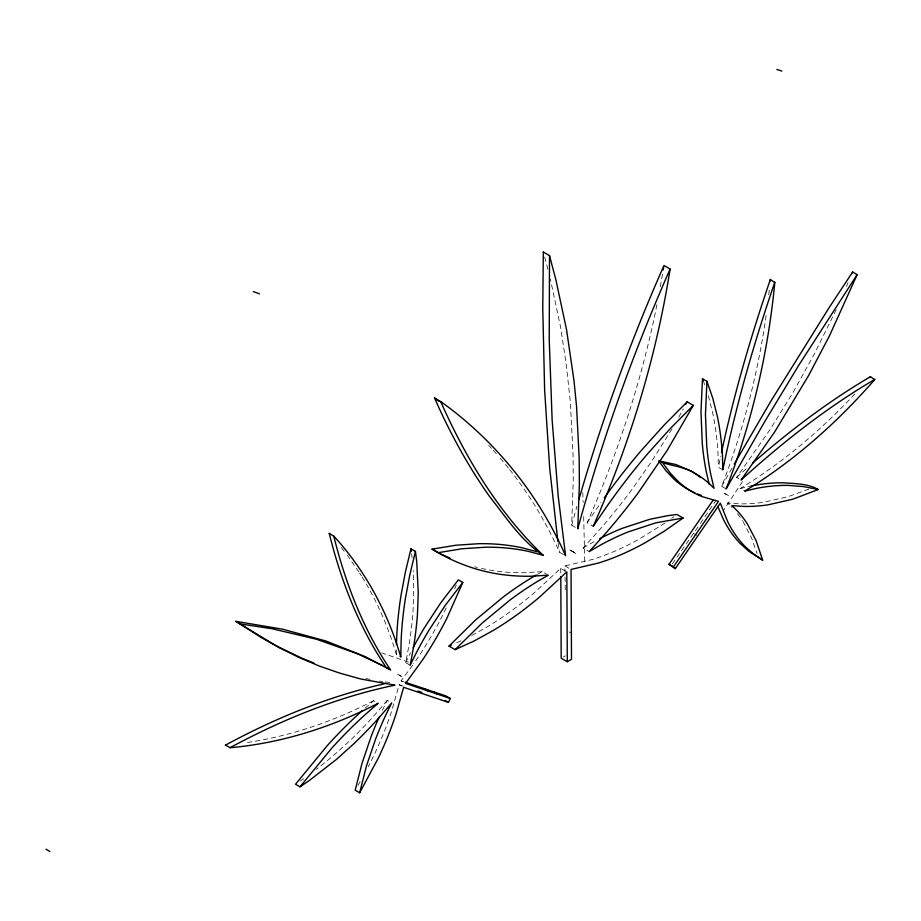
<?xml version="1.0" encoding="UTF-8"?>
<svg xmlns="http://www.w3.org/2000/svg" width="921" height="921" viewBox="0 0 921 921"><rect width="100%" height="100%" fill="white"/><g stroke="black" fill="none" stroke-linecap="round" stroke-linejoin="round"><path stroke-width="0.69" stroke-dasharray="4.61 3.45" d="M575.337 527.365L571.665 525.246L573.253 480.704L573.046 454.421L570.398 402.523L566.277 364.509L560.509 326.759L550.378 279.098M575.878 553.659L569.869 549.825L574.762 552.658M768.724 294.685L769.323 289.182M766.134 315.512C757.822 373.88 742.948 431.327 721.696 486.323L726.151 488.901M660.299 286.707L662.475 274.159M656.857 304.793L654.601 316.237C639.393 387.2 616.529 456.482 587.103 522.806L593.216 526.34M722.847 469.86L718.392 467.281L720.683 456.367M410.179 665.25L405.712 662.671L409.062 644.781A331.928 199.972 -59.7 0 0 412.999 611.602L413.782 590.119L413.195 570.502M403.202 686.099L399.196 684.74L391.54 711.519A234.602 138.507 -59.9 0 1 373.788 755.634L368.204 766.825M571.665 525.246L576.926 506.297M454.698 588.91L456.252 585.042M846.445 286.512L848.057 282.77M836.187 309.629L814.74 353.25L793.234 392.15L770.152 429.439L736.639 477.412L739.989 479.346M405.712 662.671L406.322 661.359A234.763 141.431 -59.7 0 1 410.559 652.759M382.342 710.298L387.223 700.397L391.69 702.976M446.201 607.929L442.541 615.401A234.602 138.507 -59.9 0 1 418.146 657.26L413.621 663.845M678.754 417.282L683.278 408.959M721.696 486.323L732.264 467.615M358.062 785.314L360.203 781.63M671.973 428.933L651.527 461.559L631.967 489.465A454.698 270.613 -61.6 0 1 600.504 528.723L583.085 548.064L589.21 551.598M742.545 481.545L723.825 509.923M587.103 522.806L600.964 502.555M700.374 523.496L715.87 500.564M672.365 563.836L698.82 525.787M412.654 665.25L401.096 680.849L404.446 682.783M724.401 493.368L728.937 495.866L724.309 493.403M387.223 700.397L374.582 715.099A331.928 199.972 -59.7 0 1 349.543 741.014L332.101 756.705L316.375 769.38M854.849 393.946C821.014 430.291 782.654 462.607 740.242 488.533L744.709 491.112M565.598 571.17L560.705 568.349L533.535 593.458A321.383 188.529 -60.8 0 1 487.048 626.971L470.481 636.158M736.639 477.412L747.23 467.891M365.073 708.18L373.661 700.708L378.128 703.287M671.674 518.327L673.792 516.796M300.223 781.054L303.746 778.671M665.066 522.99L639.013 539.234A321.383 188.529 -60.8 0 1 592.341 559.508L564.907 565.92L564.987 571.457M583.085 548.064L584.501 547.189A321.59 191.395 -61.6 0 1 596.186 540.546M537.369 574.405L542.204 571.665L547.109 574.485M563.284 656.995L565.39 655.787M373.661 700.708C333.149 721.569 289.413 736.673 244.192 742.936M460.961 640.832L454.986 643.526M808.891 489.063L788.215 496.649L763.417 502.29A331.928 190.325 -62.2 0 1 739.494 503.856L727.406 503.039L728.039 503.591A234.763 134.604 -62.2 0 1 732.103 507.575M740.242 488.533L751.168 485.989M542.204 571.665L524.302 572.712A454.698 270.613 -61.6 0 1 491.733 570.433L481.269 568.43M385.231 681.943L390.4 682.599M379.763 681.068L382.549 681.54M365.844 678.478L370 679.376M474.845 566.783L477.412 567.44M401.096 680.849L403.766 681.759M408.533 662.118L381.789 652.897M727.406 503.039L729.628 504.328M693.525 533.42L696.875 535.354M569.857 549.964L575.97 553.498M509.704 469.572C529.587 494.945 546.464 522.702 559.484 552.209L565.598 555.731M564.907 565.92L569.8 568.741M569.063 631.864L571.504 633.28M362.183 577.053C377.034 601.137 388.443 627.305 396.329 654.474L400.796 657.053M401.406 676.451L396.87 673.723L401.395 676.336M399.196 684.74L401.429 686.03M488.706 445.338L491.423 448.297M493.207 450.265L497.685 455.193M500.299 458.244L508.853 468.547M341.288 547.592L344.558 551.679M347.159 555.052L358.856 571.849M359.639 573.035L361.504 575.901M743.005 521.516L751.709 538.209L757.039 553.544M703.805 382.353L704.68 384.736M708.341 395.731L712.854 413.667A331.802 189.542 -63.2 0 1 717.954 452.476L718.392 467.281M544.668 257.063L547.937 269.542M558.08 542.745L559.484 552.209M411.618 553.889L412.101 557.689M582.774 492.516L583.154 502.382M583.684 516.52L584.754 561.66M565.068 576.995L565.252 590.833M560.705 568.349L560.774 573.887M396.318 649.915L396.329 654.474M737.456 513.734A234.763 134.604 -62.2 0 1 742.349 520.503"/><path stroke-width="1.38" d="M578.906 499.435C601.839 420.402 629.837 342.831 663.085 267.539L663.96 265.49L670.12 269.047L669.751 269.899C632.704 353.745 601.989 440.376 577.778 528.781L579.378 484.239L579.171 457.956L576.534 406.057L573.944 380.373L566.565 329.764L555.939 280.03L549.515 255.589L543.332 252.02L542.768 308.523L544.633 390.216L549.664 467.914L557.873 541.398M549.515 255.589L549.238 339.768L552.14 420.137L558.23 496.454L565.598 555.731C538.658 494.669 495.475 440.768 441.159 401.878L434.505 397.964L435.08 399.184C450.093 433.169 467.983 465.968 489.442 496.338C505.836 516.957 520.895 540.569 543.114 555.271C498.399 512.352 465.865 458.359 440.906 402.028L440.664 401.51M396.479 644.596L396.629 639.255A331.802 203.852 -59.6 0 1 401.072 595.081L405.355 572.206L410.962 548.835L415.44 551.414L416.729 561.545L418.249 592.698L417.466 614.18A331.928 199.972 -59.7 0 1 413.529 647.359L410.179 665.25L415.026 655.338A234.464 141.258 -59.7 0 1 429.151 629.918L445.096 605.592L462.791 582.452L458.324 579.873L440.629 603.013L424.685 627.339A234.763 141.431 -59.7 0 0 413.103 647.831M721.488 452.533C733.968 394.292 750.684 337.017 769.944 280.675L770.347 279.431L774.676 282.551C753.677 343.867 735.718 406.311 722.847 469.86L722.432 455.055A331.802 189.542 -63.2 0 0 717.321 416.246L712.808 398.309L706.948 381.363L702.481 378.784L700.985 411.871L702.239 442.84A331.928 190.325 -62.2 0 0 706.246 471.552L709.239 484.434M706.948 381.363L705.451 414.45L706.706 445.419A331.928 190.325 -62.2 0 0 710.713 474.131L714.028 488.28L709.366 483.709A234.464 134.443 -62.2 0 0 695.769 473.843C684.66 466.13 670.43 466.394 658.745 460.949L665.929 470.712L673.942 479.093A234.602 134.984 -61.1 0 0 694.941 492.919M770.209 280.928L770.347 279.431M774.849 282.033L774.791 282.655C768.091 353.192 751.697 422.808 726.151 488.901L764.43 422.106L798.588 365.556L857.152 274.619L852.639 272.017L828.992 307.844L771.245 400.52L734.29 463.988M670.12 269.047L670.004 269.761C655.936 358.2 629.515 444.521 593.216 526.34L607.089 506.09A454.514 274.308 -62.4 0 1 648.292 453.028L670.35 428.518L693.283 405.378L687.158 401.832L664.225 424.984L642.167 449.494A454.514 274.308 -62.4 0 0 604.245 497.927M663.201 269.98L663.684 267.194M379.452 716.55A234.464 141.258 -59.7 0 0 371.059 736.696L362.011 763.371L355.195 790.206L359.662 792.785L366.466 765.938L375.526 739.275A234.464 141.258 -59.7 0 1 386.808 712.877L391.69 702.976L379.049 717.678A331.928 199.972 -59.7 0 1 354.009 743.592L336.568 759.295L309.387 780.455L300.016 786.822L295.537 784.243L327.254 745.642A331.802 203.852 -59.6 0 1 361.101 711.703L362.218 710.724M415.44 551.414L409.833 574.796L405.539 597.66A331.802 203.852 -59.6 0 0 401.096 641.833L400.796 657.053C387.925 612.488 365.338 570.594 333.989 536.321L329.234 533.432C340.954 580.691 358.81 626.959 386.187 667.449L389.537 669.383M462.791 582.452L447.007 617.979A234.602 138.507 -59.9 0 1 422.612 659.839L405.562 683.428L450.357 698.498L448.458 702.389L403.663 687.308L396.007 714.097A234.602 138.507 -59.9 0 1 378.255 758.202L359.662 792.785M852.328 272.777L852.639 272.017M857.152 274.619L829.476 335.808L808.696 375.377L774.619 432.018L741.106 479.991C782.366 442.541 826.39 407.807 874.513 379.567L870.449 376.712C828.324 401.383 789.366 431.132 752.584 463.159M685.869 404.215L687.158 401.832M693.283 405.378L667 450.645L638.092 492.988A454.698 270.613 -61.6 0 1 606.617 532.246L589.21 551.598L599.951 545.359A321.187 191.154 -61.6 0 1 628.099 531.947L655.844 522.829L683.083 518.028L676.958 514.505L667.944 515.622L649.731 519.306L621.986 528.424A321.59 191.395 -61.6 0 0 599.721 538.681M713.268 499.93L668.98 564.285L675.277 568.648L720.337 503.142L727.648 521.528A234.602 134.984 -61.1 0 0 744.698 546.107L753.205 553.763L762.657 560.175L756.176 540.788L747.472 524.095A234.464 134.443 -62.2 0 0 736.57 510.153L731.861 505.617L743.961 506.435A331.928 190.325 -62.2 0 0 767.884 504.869L792.682 499.228L818.251 489.535C808.074 483.56 795.525 483.744 784.036 482.846A331.802 189.542 -63.2 0 0 753.574 485.494M675.277 568.648L673.447 566.864L718.507 501.358L701.986 496.592A234.602 134.984 -61.1 0 1 678.409 481.671L670.396 473.29L663.212 463.528M300.016 786.822L331.721 748.22A331.802 203.852 -59.6 0 1 365.568 714.282L378.128 703.287C332.182 727.026 281.953 743.097 230.331 747.714L225.426 745.158C275.471 718.081 328.67 696.276 384.31 683.831M869.677 377.598L870.449 376.712M874.95 379.302L874.628 379.671C837.005 422.808 793.637 461.248 744.709 491.112L756.682 488.337A331.802 189.542 -63.2 0 1 788.503 485.425L803.665 486.61L818.251 489.535M683.083 518.028L664.053 531.336L645.126 542.768A321.383 188.529 -60.8 0 1 598.454 563.042L571.032 569.443L571.504 659.309L567.301 661.739L566.818 571.883L539.648 596.992A321.383 188.529 -60.8 0 1 493.161 630.505L474.223 640.935L455.124 649.639L449.011 646.105L475.95 619.626L503.465 596.843A321.187 191.154 -61.6 0 1 531.463 577.835L536.183 575.095M455.124 649.639L482.063 623.16L509.578 600.377A321.187 191.154 -61.6 0 1 537.588 581.37L548.329 575.199L530.427 576.247A454.698 270.613 -61.6 0 1 497.847 573.956C474.499 570.249 452.153 561.476 432.03 549.135L455.964 545.22L479.001 543.689A454.514 274.308 -62.4 0 1 522.46 547.88L536.989 551.737M229.928 747.748L230.446 747.484C282.137 719.577 337.213 697.128 394.867 685.178L360.641 678.961L339.791 673.124L319.61 666.182L299.267 657.548L279.477 647.82L235.891 621.353L282.828 629.239L326.161 641.085L365.741 656.869L390.654 670.028C363.392 629.688 345.559 583.626 333.874 536.552L333.736 536.034M449.011 646.105L451.405 645.068M751.168 485.989L752.215 485.758M438.166 552.669L462.089 548.755L485.125 547.224A454.514 274.308 -62.4 0 1 528.573 551.414L543.114 555.271M225.426 745.158L226.405 745.054M240.404 623.954L272.04 628.744L316.571 639.266L357.406 653.737L382.514 665.549M659.931 461.122L675.899 464.529L691.303 471.264A234.464 134.443 -62.2 0 1 700.559 477.492M776.852 69.478L781.894 71.078M417.881 691.072L421.795 692.385M405.113 682.208L445.891 695.931L450.357 698.498M253.413 291.623L259.434 293.811M697.519 494.024L701.503 495.475M301.604 658.066L313.9 663.085M300.315 657.479L274.988 645.23L261.794 637.862L235.891 621.353M441.504 554.246L443.853 555.34M445.062 555.904L449.909 558.149M432.03 549.135L440.319 553.613M762.657 560.175L748.738 551.184L740.242 543.528A234.602 134.984 -61.1 0 1 723.181 518.949L718.069 506.987M668.98 564.285L673.447 566.864M567.301 661.739L561.177 658.216L560.82 576.65M432.974 691.602L437.44 694.181M445.108 700.455L448.458 702.389M423.672 688.494L428.138 691.061M46.05 849.197L49.803 851.522M434.505 397.964L438.857 401.222M329.234 533.432L329.833 534.122M702.481 378.784L703.368 381.167M543.332 252.02L543.574 252.907M410.962 548.835L411.284 551.357"/></g></svg>
